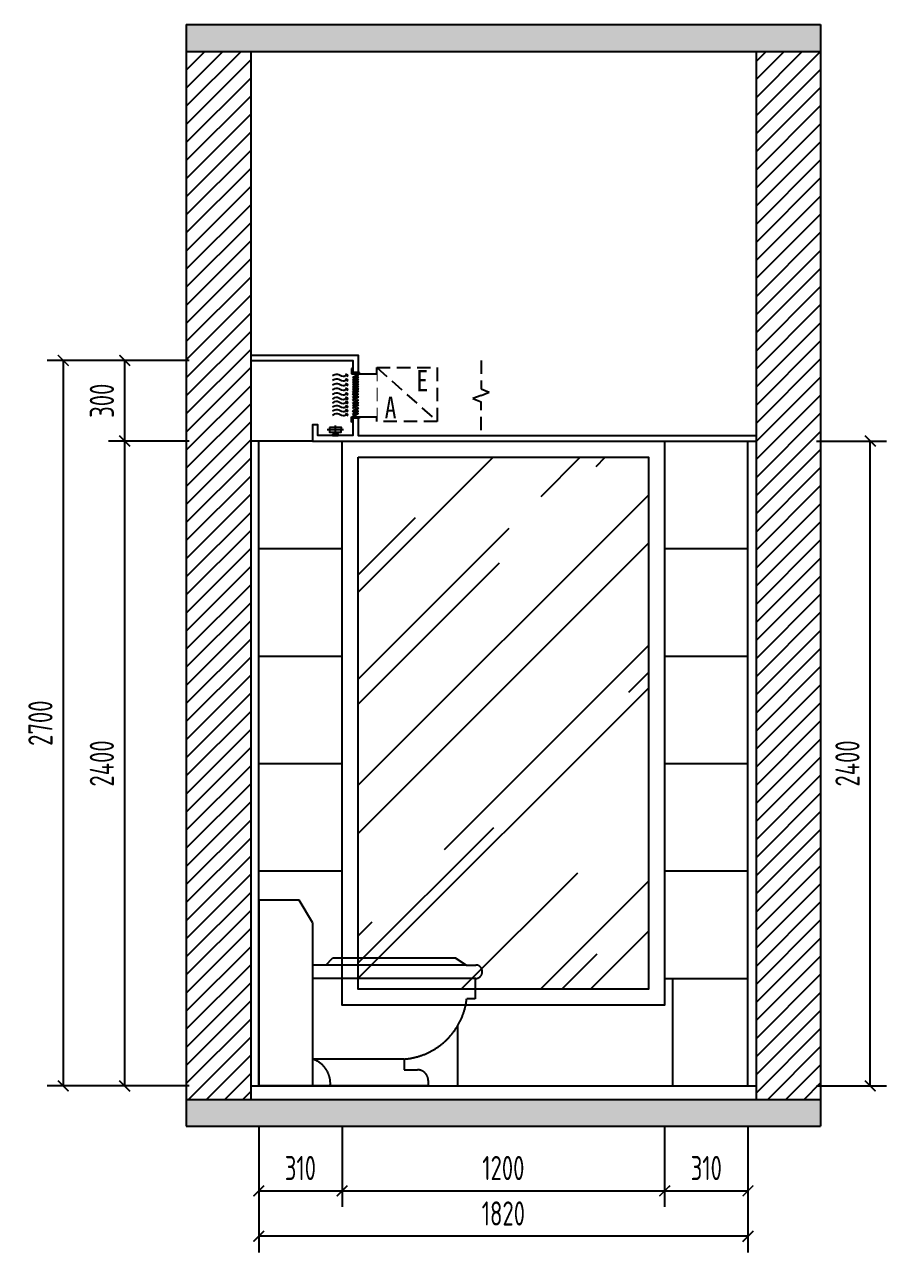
# Model space of a CAD drawing. Header units: millimetres. Extents: x 84706 to 149902, y -6776 to 26155.
# Drawn here: x 144822 to 148028, y -6599 to -2029 of the extents above; entities that cross this region are included whole.
import ezdxf

# ---------------------------------------------------------------- set-up
doc = ezdxf.new("R2010")
doc.units = ezdxf.units.MM
doc.set_wipeout_variables(frame=1)
doc.linetypes.add('DASH', pattern=[8.89, 6.35, -2.54])
doc.linetypes.add('DASHED2', pattern=[0.375, 0.25, -0.125])
doc.layers.get('Defpoints').update_dxf_attribs({"color": 250})
for name, color, linetype in [('DD2-【地坪造型线】Floor', 251, 'Continuous'), ('DOOR', 60, 'Continuous'), ('DT', 2, 'Continuous'), ('EE1-【立面造型线（近看）】Elevation modelling line', 144, 'Continuous'), ('EE5-【立面楼板、墙体】Eloorslab_wall', 150, 'Continuous'), ('EE7-【立面填充】Hatch', 250, 'Continuous'), ('EE8-【立面完成线】Finish', 20, 'Continuous'), ('EL', 3, 'Continuous'), ('EL-FURN', 30, 'Continuous'), ('EL-立面造型', 30, 'Continuous')]:
    doc.layers.add(name, color=color, linetype=linetype)
doc.styles.add('MT-DIM', font='ARCHS.SHX', dxfattribs={"width": 0.8})
doc.styles.add('尺寸标注', font='ARCHS.SHX', dxfattribs={"width": 0.8})
doc.dimstyles.new('海龙1：25', dxfattribs={"dimscale": 25, "dimtxt": 2.25, "dimasz": 1, "dimexe": 1.5, "dimexo": 1, "dimgap": 1, "dimtad": 1, "dimdec": 0, "dimrnd": 5, "dimdsep": 46, "dimtxsty": '尺寸标注', "dimblk": 'ARCHTICK', "dimblk1": 'ARCHTICK', "dimblk2": 'ARCHTICK', "dimcen": 1, "dimclrd": 44, "dimclre": 44, "dimclrt": 2, "dimadec": 0, "dimazin": 0, "dimtfac": 1, "dimtdec": 0, "dimtix": 1, "dimtmove": 2, "dimatfit": 3, "dimldrblk": 'hl_arrow2', "dimfxl": 0, "dimarcsym": 0})

# ---------------------------------------------------------------- blocks, each defined once
blk = doc.blocks.new('*U979')
at = {"layer": 'EE7-【立面填充】Hatch'}
h = blk.add_hatch(dxfattribs=at)
h.set_pattern_fill('YPSGT-钢筋混凝土', color=256, scale=200, pattern_type=2)
h.set_pattern_definition([(45, (58735.6, -63.16), (-28.284271, 28.284271), []), (50, (58735.6, -63.16), (143.45204, -12.55044), [15, -165]), (355, (58735.6, -63.16), (-27.75027, 150.43842), [12, -132]), (100.4514, (58747.55, -64.2), (115.70187, 137.8879), [12.74804, -140.22842]), (46.1842, (58735.6, -23.16), (213.44822, -33.1038), [22.5, -247.5]), (96.6356, (58753.39, -25.92), (186.93254, 194.82358), [19.12206, -210.3426]), (351.1842, (58735.6, -23.16), (186.9324, 194.82373), [18, -198]), (21, (58755.6, -33.16), (119.38141, -80.52379), [15, -165]), (326, (58755.6, -33.16), (48.66306, 145.03), [12, -132]), (71.4514, (58765.55, -39.87), (168.04452, 64.5061), [12.74804, -140.22842]), (37.5, (58735.6, -63.16), (2.431971, 66.57877), [0, -130.4, 0, -134, 0, -132.5]), (7.5, (58735.6, -63.16), (52.613907, 78.882342), [0, -76.4, 0, -127.4, 0, -50.5]), (327.5, (58691, -63.16), (106.764487, -4.510974), [0, -50, 0, -156, 0, -207]), (317.5, (58671, -63.16), (116.637234, 20.020996), [0, -65, 0, -103.6, 0, -147])])
h.paths.add_polyline_path([(151142.9, -86529), (148782.9, -86529), (148782.9, -86629), (151142.9, -86629)])
h.paths.add_polyline_path([(151142.9, -82629), (151142.9, -82529), (148782.9, -82529), (148782.9, -82629)])
h = blk.add_hatch(dxfattribs=at)
h.set_pattern_fill('ANSI31', color=256, scale=15)
h.set_pattern_definition([(45, (152293.074, -85647.61), (-33.67596, 33.67596), [])])
h.paths.add_polyline_path([(151142.9, -86529), (151142.9, -82629), (150902.9, -82629), (150902.9, -86529)])
h.paths.add_polyline_path([(148782.9, -86529), (149022.9, -86529), (149022.9, -82629), (148782.9, -82629)])
at = {"layer": 'EE5-【立面楼板、墙体】Eloorslab_wall'}
for p, q in [((148782.9, -82529), (148782.9, -86629)), ((148782.9, -82529), (151142.9, -82529)), ((151142.9, -82529), (151142.9, -82629)), ((148782.9, -82629), (151142.9, -82629)), ((149022.9, -82629), (149022.9, -86529)), ((150902.9, -82629), (150902.9, -86529)), ((151142.9, -82629), (151142.9, -86529)), ((148782.9, -86529), (151142.9, -86529)), ((151142.9, -86529), (151142.9, -86629)), ((148782.9, -86629), (151142.9, -86629))]:
    blk.add_line(p, q, dxfattribs=at)
at = {"layer": 'EE8-【立面完成线】Finish'}
blk.add_line((149022.9, -86479), (150902.9, -86479), dxfattribs=at)
blk = doc.blocks.new('A$C73C951FA')
at = {"layer": 'EL-立面造型', "color": 1, "linetype": 'DASH', "ltscale": 250}
for p, q in [((0, 691), (0, 0)), ((150, 691), (0, 691)), ((200, 607.6), (150, 691)), ((200, 607.6), (200, 100)), ((249.7, 450), (274.7, 475)), ((732.4, 475), (274.7, 475)), ((771, 450), (732.4, 475)), ((249.7, 450), (200, 450)), ((771, 450), (249.7, 450)), ((771, 450), (807.4, 450)), ((831.4, 424), (831.4, 426)), ((807.4, 400), (200, 400)), ((805.2, 400), (805.2, 323.8)), ((805.2, 323.8), (773.7, 323.8)), ((540.5, 100), (200, 100)), ((200, 100), (200, 0)), ((540.5, 100), (540.5, 59.9)), ((540.5, 59.9), (590.5, 59.9)), ((630.5, 0), (0, 0)), ((630.5, 19.9), (630.5, 0))]:
    blk.add_line(p, q, dxfattribs=at)
for centre, radius, start, end in [((807.4, 426), 24, 0, 90), ((807.4, 424), 24, 270, 0), ((521.3, 353.4), 254.2, 274.3197, 353.3125), ((170.8, 9), 95.6, 354.6134, 72.2292), ((590.5, 19.9), 40, 0, 90)]:
    blk.add_arc(centre, radius, start, end, dxfattribs=at)
blk = doc.blocks.new('_ArchTick')
at = {"color": 2, "linetype": 'ByBlock', "const_width": 0.15}
blk.add_lwpolyline([(-0.5, -0.5), (0.5, 0.5)], dxfattribs=at)
blk = doc.blocks.new('*D973')
at = {"layer": 'Defpoints', "color": 0, "transparency": 16777216}
for p in [(146002.9, -5679.3), (145692.9, -5979.3), (146002.9, -6369.9)]:
    blk.add_point(p, dxfattribs=at)
at = {"layer": 'EE1-【立面造型线（近看）】Elevation modelling line', "color": 44, "lineweight": -2, "transparency": 16777216}
for p, q in [((145692.9, -6129.9), (145692.9, -6429.9)), ((146002.9, -6129.9), (146002.9, -6429.9)), ((145692.9, -6369.9), (146002.9, -6369.9))]:
    blk.add_line(p, q, dxfattribs=at)
at = {"layer": 'EE1-【立面造型线（近看）】Elevation modelling line', "color": 44, "lineweight": -2, "transparency": 16777216, "xscale": 40, "yscale": 40, "zscale": 40, "rotation": 180}
blk.add_blockref('_ArchTick', (145692.9, -6369.9), dxfattribs=at)
at = {"layer": 'EE1-【立面造型线（近看）】Elevation modelling line', "color": 44, "lineweight": -2, "transparency": 16777216, "xscale": 40, "yscale": 40, "zscale": 40}
blk.add_blockref('_ArchTick', (146002.9, -6369.9), dxfattribs=at)
at = {"layer": 'EE1-【立面造型线（近看）】Elevation modelling line', "color": 2, "transparency": 16777216, "insert": (145847.9, -6284.9), "char_height": 90, "attachment_point": 5, "style": '尺寸标注'}
blk.add_mtext('310', dxfattribs=at)
blk = doc.blocks.new('hl_arrow2')
at = {"color": 2}
blk.add_line((-0.22, 0), (-1, 0), dxfattribs=at)
blk.add_lwpolyline([(-0.22, 0), (-0.86, -0.69), (-0.65, -0.86), (0, 0), (-0.65, 0.86), (-0.86, 0.69)], close=True, dxfattribs=at)
for points in [[(-0.86, 0.69), (-0.65, 0.86), (-0.22, 0), (0, 0)], [(-0.86, -0.69), (-0.65, -0.86), (-0.22, 0), (0, 0)]]:
    blk.add_solid(points, dxfattribs=at)
blk = doc.blocks.new('*D974')
at = {"layer": 'Defpoints', "color": 0, "transparency": 16777216}
for p in [(146002.9, -5679.3), (147202.9, -5679.3), (147202.9, -6369.9)]:
    blk.add_point(p, dxfattribs=at)
at = {"layer": 'EE1-【立面造型线（近看）】Elevation modelling line', "color": 44, "lineweight": -2, "transparency": 16777216}
for p, q in [((146002.9, -6129.9), (146002.9, -6429.9)), ((147202.9, -6129.9), (147202.9, -6429.9)), ((146002.9, -6369.9), (147202.9, -6369.9))]:
    blk.add_line(p, q, dxfattribs=at)
at = {"layer": 'EE1-【立面造型线（近看）】Elevation modelling line', "color": 44, "lineweight": -2, "transparency": 16777216, "xscale": 40, "yscale": 40, "zscale": 40, "rotation": 180}
blk.add_blockref('_ArchTick', (146002.9, -6369.9), dxfattribs=at)
at = {"layer": 'EE1-【立面造型线（近看）】Elevation modelling line', "color": 44, "lineweight": -2, "transparency": 16777216, "xscale": 40, "yscale": 40, "zscale": 40}
blk.add_blockref('_ArchTick', (147202.9, -6369.9), dxfattribs=at)
at = {"layer": 'EE1-【立面造型线（近看）】Elevation modelling line', "color": 2, "transparency": 16777216, "insert": (146602.9, -6284.9), "char_height": 90, "attachment_point": 5, "style": '尺寸标注'}
blk.add_mtext('1200', dxfattribs=at)
blk = doc.blocks.new('*D975')
at = {"layer": 'Defpoints', "color": 0, "transparency": 16777216}
for p in [(147202.9, -5679.3), (147512.9, -5979.3), (147512.9, -6369.9)]:
    blk.add_point(p, dxfattribs=at)
at = {"layer": 'EE1-【立面造型线（近看）】Elevation modelling line', "color": 44, "lineweight": -2, "transparency": 16777216}
for p, q in [((147202.9, -6129.9), (147202.9, -6429.9)), ((147512.9, -6129.9), (147512.9, -6429.9)), ((147202.9, -6369.9), (147512.9, -6369.9))]:
    blk.add_line(p, q, dxfattribs=at)
at = {"layer": 'EE1-【立面造型线（近看）】Elevation modelling line', "color": 44, "lineweight": -2, "transparency": 16777216, "xscale": 40, "yscale": 40, "zscale": 40, "rotation": 180}
blk.add_blockref('_ArchTick', (147202.9, -6369.9), dxfattribs=at)
at = {"layer": 'EE1-【立面造型线（近看）】Elevation modelling line', "color": 44, "lineweight": -2, "transparency": 16777216, "xscale": 40, "yscale": 40, "zscale": 40}
blk.add_blockref('_ArchTick', (147512.9, -6369.9), dxfattribs=at)
at = {"layer": 'EE1-【立面造型线（近看）】Elevation modelling line', "color": 2, "transparency": 16777216, "insert": (147357.9, -6284.9), "char_height": 90, "attachment_point": 5, "style": '尺寸标注'}
blk.add_mtext('310', dxfattribs=at)
blk = doc.blocks.new('*D976')
at = {"layer": 'Defpoints', "color": 0, "transparency": 16777216}
for p in [(145692.9, -5979.3), (147512.9, -5979.3), (145692.9, -6539)]:
    blk.add_point(p, dxfattribs=at)
at = {"layer": 'EE1-【立面造型线（近看）】Elevation modelling line', "color": 44, "lineweight": -2, "transparency": 16777216}
for p, q in [((145692.9, -6299), (145692.9, -6599)), ((147512.9, -6299), (147512.9, -6599)), ((147512.9, -6539), (145692.9, -6539))]:
    blk.add_line(p, q, dxfattribs=at)
at = {"layer": 'EE1-【立面造型线（近看）】Elevation modelling line', "color": 44, "lineweight": -2, "transparency": 16777216, "xscale": 40, "yscale": 40, "zscale": 40, "rotation": 180}
blk.add_blockref('_ArchTick', (145692.9, -6539), dxfattribs=at)
at = {"layer": 'EE1-【立面造型线（近看）】Elevation modelling line', "color": 44, "lineweight": -2, "transparency": 16777216, "xscale": 40, "yscale": 40, "zscale": 40}
blk.add_blockref('_ArchTick', (147512.9, -6539), dxfattribs=at)
at = {"layer": 'EE1-【立面造型线（近看）】Elevation modelling line', "color": 2, "transparency": 16777216, "insert": (146602.9, -6454), "char_height": 90, "attachment_point": 5, "style": '尺寸标注'}
blk.add_mtext('1820', dxfattribs=at)
blk = doc.blocks.new('*D977')
at = {"layer": 'Defpoints', "color": 0, "transparency": 16777216}
for p in [(145194.2, -3579.3), (145892.9, -3579.3), (145692.9, -5979.3)]:
    blk.add_point(p, dxfattribs=at)
at = {"layer": 'EE1-【立面造型线（近看）】Elevation modelling line', "color": 44, "lineweight": -2, "transparency": 16777216}
for p, q in [((145434.2, -3579.3), (145134.2, -3579.3)), ((145194.2, -5979.3), (145194.2, -3579.3)), ((145434.2, -5979.3), (145134.2, -5979.3))]:
    blk.add_line(p, q, dxfattribs=at)
at = {"layer": 'EE1-【立面造型线（近看）】Elevation modelling line', "color": 44, "lineweight": -2, "transparency": 16777216, "xscale": 40, "yscale": 40, "zscale": 40}
for p, rotation in [((145194.2, -3579.3), 90), ((145194.2, -5979.3), 270)]:
    blk.add_blockref('_ArchTick', p, dxfattribs=dict(at, rotation=rotation))
at = {"layer": 'EE1-【立面造型线（近看）】Elevation modelling line', "color": 2, "transparency": 16777216, "insert": (145109.2, -4779.3), "char_height": 90, "attachment_point": 5, "rotation": 90, "style": '尺寸标注'}
blk.add_mtext('2400', dxfattribs=at)
blk = doc.blocks.new('*D978')
at = {"layer": 'Defpoints', "color": 0, "transparency": 16777216}
for p in [(145194.2, -3279.3), (145662.9, -3279.3), (145892.9, -3579.3)]:
    blk.add_point(p, dxfattribs=at)
at = {"layer": 'EE1-【立面造型线（近看）】Elevation modelling line', "color": 44, "lineweight": -2, "transparency": 16777216}
for p, q in [((145434.2, -3279.3), (145134.2, -3279.3)), ((145194.2, -3579.3), (145194.2, -3279.3)), ((145434.2, -3579.3), (145134.2, -3579.3))]:
    blk.add_line(p, q, dxfattribs=at)
at = {"layer": 'EE1-【立面造型线（近看）】Elevation modelling line', "color": 44, "lineweight": -2, "transparency": 16777216, "xscale": 40, "yscale": 40, "zscale": 40}
for p, rotation in [((145194.2, -3279.3), 90), ((145194.2, -3579.3), 270)]:
    blk.add_blockref('_ArchTick', p, dxfattribs=dict(at, rotation=rotation))
at = {"layer": 'EE1-【立面造型线（近看）】Elevation modelling line', "color": 2, "transparency": 16777216, "insert": (145109.2, -3429.3), "char_height": 90, "attachment_point": 5, "rotation": 90, "style": '尺寸标注'}
blk.add_mtext('300', dxfattribs=at)
blk = doc.blocks.new('*D972')
at = {"layer": 'Defpoints', "color": 0, "transparency": 16777216}
for p in [(145662.9, -3279.3), (144965.7, -5979.3), (145692.9, -5979.3)]:
    blk.add_point(p, dxfattribs=at)
at = {"layer": 'EE1-【立面造型线（近看）】Elevation modelling line', "color": 44, "lineweight": -2, "transparency": 16777216}
for p, q in [((145205.7, -3279.3), (144905.7, -3279.3)), ((144965.7, -3279.3), (144965.7, -5979.3)), ((145205.7, -5979.3), (144905.7, -5979.3))]:
    blk.add_line(p, q, dxfattribs=at)
at = {"layer": 'EE1-【立面造型线（近看）】Elevation modelling line', "color": 44, "lineweight": -2, "transparency": 16777216, "xscale": 40, "yscale": 40, "zscale": 40}
for p, rotation in [((144965.7, -3279.3), 90), ((144965.7, -5979.3), 270)]:
    blk.add_blockref('_ArchTick', p, dxfattribs=dict(at, rotation=rotation))
at = {"layer": 'EE1-【立面造型线（近看）】Elevation modelling line', "color": 2, "transparency": 16777216, "insert": (144880.7, -4629.3), "char_height": 90, "attachment_point": 5, "rotation": 90, "style": '尺寸标注'}
blk.add_mtext('2700', dxfattribs=at)
blk = doc.blocks.new('*D993')
at = {"layer": 'Defpoints', "color": 0, "transparency": 16777216}
for p in [(147482.9, -3579.3), (147968, -3579.3), (147482.9, -5979.3)]:
    blk.add_point(p, dxfattribs=at)
at = {"layer": 'EE1-【立面造型线（近看）】Elevation modelling line', "color": 44, "lineweight": -2, "transparency": 16777216}
for p, q in [((147768, -3579.3), (148028, -3579.3)), ((147968, -5979.3), (147968, -3579.3)), ((147768, -5979.3), (148028, -5979.3))]:
    blk.add_line(p, q, dxfattribs=at)
at = {"layer": 'EE1-【立面造型线（近看）】Elevation modelling line', "color": 44, "lineweight": -2, "transparency": 16777216, "xscale": 40, "yscale": 40, "zscale": 40}
for p, rotation in [((147968, -3579.3), 90), ((147968, -5979.3), 270)]:
    blk.add_blockref('_ArchTick', p, dxfattribs=dict(at, rotation=rotation))
at = {"layer": 'EE1-【立面造型线（近看）】Elevation modelling line', "color": 2, "transparency": 16777216, "insert": (147883, -4779.3), "char_height": 90, "attachment_point": 5, "rotation": 90, "style": '尺寸标注'}
blk.add_mtext('2400', dxfattribs=at)
blk = doc.blocks.new('yhbyhuj')
at = {"color": 1, "linetype": 'DASHED2', "ltscale": 200}
blk.add_wipeout([(141202.5, 18872.8), (141202.5, 19072.8), (141427.7, 19072.8), (141427.7, 19049.5), (141590.6, 19049.5), (141590.6, 18889.5), (141427.7, 18889.5), (141427.7, 18872.8)], dxfattribs=at).translate(0, 0, -16380).dxf.layer = 'EL-立面造型'
at = {"layer": 'EL-立面造型', "color": 136, "linetype": 'DASHED2', "ltscale": 200}
blk.add_line((141202.5, 19072.8, -16380), (141427.7, 18872.8, -16380), dxfattribs=at)
at = {"layer": 'EL-立面造型', "color": 4, "linetype": 'DASHED2', "ltscale": 200, "elevation": -16380}
blk.add_lwpolyline([(141427.7, 18872.8), (141202.5, 18872.8), (141202.5, 19072.8), (141427.7, 19072.8)], close=True, dxfattribs=at)
for points in [[(141590.6, 19099.5), (141590.6, 18993.5)], [(141590.6, 18969.5), (141560.6, 18957.5)], [(141590.6, 18993.5), (141620.6, 18981.5)], [(141590.6, 18969.5), (141620.6, 18981.5)], [(141560.6, 18957.5), (141590.6, 18945.5)], [(141590.6, 18839.5), (141590.6, 18945.5)]]:
    blk.add_lwpolyline(points, dxfattribs=at)
at = {"layer": 'EL-立面造型', "color": 30, "linetype": 'DASHED2', "ltscale": 200, "char_height": 80, "style": 'MT-DIM'}
for s, insert, attachment_point in [('{\\fSimHei|b0|i0|c134|p49;E}', (141393.8, 19064.4, -16380), 3), ('{\\fSimHei|b0|i0|c134|p49;A}', (141232.2, 18964.4, -16380), 1)]:
    blk.add_mtext_dynamic_manual_height_columns(s, width=80, gutter_width=1500, heights=[0], dxfattribs=dict(at, insert=insert, attachment_point=attachment_point))
at = {"color": 136, "linetype": 'DASHED2', "ltscale": 200}
blk.add_wipeout([(141108.8, 19049.5), (141202.5, 19049.5), (141202.5, 18889.5), (141108.8, 18889.5)], dxfattribs=at).translate(0, 0, -16380).dxf.layer = 'EL'
at = {"layer": 'EL', "color": 8}
for p, q in [((141123.8, 19049.5, -16380), (141123.8, 18889.5, -16380)), ((141138.8, 19049.5, -16380), (141202.5, 19049.5, -16380)), ((141138.8, 18889.5, -16380), (141202.5, 18889.5, -16380))]:
    blk.add_line(p, q, dxfattribs=at)
at = {"layer": 'EL', "color": 136, "linetype": 'DASHED2', "ltscale": 200, "elevation": -16380}
for points in [[(141108.8, 19069.5), (141108.8, 19049.5), (141138.8, 19049.5), (141138.8, 19054.5), (141113.6, 19054.5), (141113.6, 19069.5), (141108.8, 19069.5)], [(141108.8, 18869.5), (141108.8, 18889.5), (141138.8, 18889.5), (141138.8, 18884.5), (141113.6, 18884.5), (141113.6, 18869.5), (141108.8, 18869.5)]]:
    blk.add_lwpolyline(points, dxfattribs=at)
at = {"layer": 'EL', "color": 250, "elevation": -16380}
for points in [[(141086.3, 19049.9), (141093.4, 19046.4), (141091.3, 19038.6)], [(141086.3, 19049.9), (141093.4, 19046.4), (141091.3, 19038.6)], [(141086.3, 19032.5), (141093.4, 19029), (141091.3, 19021.2)], [(141086.3, 19032.4), (141093.4, 19029), (141091.3, 19021.2)], [(141086.3, 19015), (141093.4, 19011.6), (141091.3, 19003.8)], [(141086.3, 19015), (141093.4, 19011.6), (141091.3, 19003.8)], [(141086.3, 18997.6), (141093.4, 18994.2), (141091.3, 18986.3)], [(141086.3, 18980.2), (141093.4, 18976.7), (141091.3, 18968.9)], [(141086.3, 18963.5), (141093.4, 18960), (141091.3, 18952.2)], [(141086.3, 18948.6), (141093.4, 18945.1), (141091.3, 18937.3)], [(141086.3, 18933.3), (141093.4, 18929.9), (141091.3, 18922.1)], [(141086.3, 18918.4), (141093.4, 18915), (141091.3, 18907.2)], [(141086.3, 18903.2), (141093.4, 18899.7), (141091.3, 18891.9)]]:
    blk.add_lwpolyline(points, dxfattribs=at)
for points in [[(141113.3, 19036.3), (141132, 19047), (141133.1, 19045), (141114.5, 19034.3)], [(141113.3, 19027.6), (141132, 19038.3), (141133.1, 19036.3), (141114.5, 19025.5)], [(141113.3, 19018.8), (141132, 19029.6), (141133.1, 19027.6), (141114.5, 19016.8)], [(141113.3, 19010.1), (141132, 19020.9), (141133.1, 19018.9), (141114.5, 19008.1)], [(141113.3, 19001.4), (141132, 19012.2), (141133.1, 19010.2), (141114.5, 18999.4)], [(141113.3, 18992.7), (141132, 19003.5), (141133.1, 19001.5), (141114.5, 18990.7)], [(141113.3, 18984), (141132, 18994.8), (141133.1, 18992.8), (141114.5, 18982)], [(141113.3, 18975.3), (141132, 18986.1), (141133.1, 18984.1), (141114.5, 18973.3)], [(141113.3, 18965), (141132, 18975.8), (141133.1, 18973.8), (141114.5, 18963)], [(141113.3, 18953.9), (141132, 18964.7), (141133.1, 18962.7), (141114.5, 18951.9)], [(141113.3, 18942.4), (141132, 18953.2), (141133.1, 18951.2), (141114.5, 18940.4)], [(141113.3, 18932.1), (141132, 18942.9), (141133.1, 18940.9), (141114.5, 18930.1)], [(141113.3, 18923.4), (141132, 18934.2), (141133.1, 18932.2), (141114.5, 18921.4)], [(141113.3, 18911.9), (141132, 18922.7), (141133.1, 18920.7), (141114.5, 18909.9)], [(141113.3, 18901.7), (141132, 18912.4), (141133.1, 18910.4), (141114.5, 18899.6)], [(141113.3, 18892.9), (141132, 18903.7), (141133.1, 18901.7), (141114.5, 18890.9)]]:
    blk.add_lwpolyline(points, close=True, dxfattribs=at)
at = {"layer": 'EL', "color": 250}
for points in [[(141038.3, 19043.1, -16380), (141044.2, 19046.3, -16380), (141057.4, 19053.3, -16380), (141075.5, 19036.7, -16380), (141088, 19043.5, -16380), (141093.4, 19046.4, -16380)], [(141038.3, 19043.1, -16380), (141044.2, 19046.3, -16380), (141057.4, 19053.3, -16380), (141075.5, 19036.6, -16380), (141088, 19043.5, -16380), (141093.4, 19046.4, -16380)], [(141038.3, 19025.7, -16380), (141044.2, 19028.9, -16380), (141057.4, 19035.9, -16380), (141075.5, 19019.2, -16380), (141088, 19026.1, -16380), (141093.4, 19029, -16380)], [(141038.3, 19025.7, -16380), (141044.2, 19028.9, -16380), (141057.4, 19035.9, -16380), (141075.5, 19019.2, -16380), (141088, 19026.1, -16380), (141093.4, 19029, -16380)], [(141038.3, 19008.3, -16380), (141044.2, 19011.5, -16380), (141057.4, 19018.5, -16380), (141075.5, 19001.8, -16380), (141088, 19008.7, -16380), (141093.4, 19011.6, -16380)], [(141038.3, 19008.3, -16380), (141044.2, 19011.5, -16380), (141057.4, 19018.5, -16380), (141075.5, 19001.8, -16380), (141088, 19008.7, -16380), (141093.4, 19011.6, -16380)], [(141038.3, 18990.9, -16380), (141044.2, 18994, -16380), (141057.4, 19001, -16380), (141075.5, 18984.4, -16380), (141088, 18991.2, -16380), (141093.4, 18994.2, -16380)], [(141038.3, 18973.4, -16380), (141044.2, 18976.6, -16380), (141057.4, 18983.6, -16380), (141075.5, 18967, -16380), (141088, 18973.8, -16380), (141093.4, 18976.7, -16380)], [(141038.3, 18956.7, -16380), (141044.2, 18959.9, -16380), (141057.4, 18966.9, -16380), (141075.5, 18950.2, -16380), (141088, 18957.1, -16380), (141093.4, 18960, -16380)], [(141038.3, 18941.8, -16380), (141044.2, 18945, -16380), (141057.4, 18952, -16380), (141075.5, 18935.4, -16380), (141088, 18942.2, -16380), (141093.4, 18945.1, -16380)], [(141038.3, 18926.6, -16380), (141044.2, 18929.7, -16380), (141057.4, 18936.8, -16380), (141075.5, 18920.1, -16380), (141088, 18926.9, -16380), (141093.4, 18929.9, -16380)], [(141038.3, 18911.7, -16380), (141044.2, 18914.9, -16380), (141057.4, 18921.9, -16380), (141075.5, 18905.2, -16380), (141088, 18912.1, -16380), (141093.4, 18915, -16380)], [(141038.3, 18896.4, -16380), (141044.2, 18899.6, -16380), (141057.4, 18906.6, -16380), (141075.5, 18890, -16380), (141088, 18896.8, -16380), (141093.4, 18899.7, -16380)]]:
    blk.add_open_spline(points, degree=3, knots=[0, 0, 0, 0, 18.584802, 41.302708, 58.293338, 58.293338, 58.293338, 58.293338], dxfattribs=at)
blk = doc.blocks.new('A$C0F9871BB')
at = {"layer": 'DT', "color": 1}
for p, q in [((7.1, 0), (7.1, 27)), ((14.2, 13.5), (0, 13.5))]:
    blk.add_line(p, q, dxfattribs=at)
for points in [[(3.3, 23.4), (10.9, 23.4), (10.9, 3.7), (3.3, 3.7)], [(14.2, 18.4), (16.8, 18.4), (16.8, 8.7), (14.2, 8.7)]]:
    blk.add_lwpolyline(points, close=True, dxfattribs=at)

msp = doc.modelspace()

# ---------------------------------------------------------------- hatches: boundary and pattern name
at = {"layer": 'DD2-【地坪造型线】Floor'}
h = msp.add_hatch(dxfattribs=at)
h.set_pattern_fill('AR-RROOF', color=250, scale=20, angle=45)
h.set_pattern_definition([(45, (12788.84, -28216), (431.0523, 1149.4728), [7620, -1016, 2540, -508]), (45, (13087, -27558.66), (-836.96, 118.5394), [1524, -167.64, 3048, -381]), (45, (12663.1, -27731.08), (1627.2224, 2108.5641), [4064, -711.2, 2032, -508])])
h.paths.add_polyline_path([(147142.9, -3639.3), (146062.9, -3639.3), (146062.9, -5619.3), (147142.9, -5619.3)])

# ---------------------------------------------------------------- linework, layer by layer
at = {"layer": 'EE7-【立面填充】Hatch'}
for p, q in [((145692.9, -3979.3), (146002.9, -3979.3)), ((147202.9, -3979.3), (147512.9, -3979.3)), ((145692.9, -4379.3), (146002.9, -4379.3)), ((147202.9, -4379.3), (147512.9, -4379.3)), ((145692.9, -4779.3), (146002.9, -4779.3)), ((147202.9, -4779.3), (147512.9, -4779.3)), ((145692.9, -5179.3), (146002.9, -5179.3)), ((147202.9, -5179.3), (147512.9, -5179.3)), ((147202.9, -5579.3), (147512.9, -5579.3)), ((147232.9, -5979.3), (147232.9, -5579.3)), ((146432.9, -5979.3), (146432.9, -5755.3))]:
    msp.add_line(p, q, dxfattribs=at)
at = {"layer": 'EE8-【立面完成线】Finish'}
for p, q in [((145692.9, -5979.3), (145692.9, -3579.3)), ((147512.9, -5979.3), (147512.9, -3579.3))]:
    msp.add_line(p, q, dxfattribs=at)
at = {"layer": 'EL-立面造型', "color": 250}
msp.add_line((145892.9, -3579.3), (145662.9, -3579.3), dxfattribs=at)
at = {"layer": 'EL-立面造型', "color": 4, "elevation": 16380}
msp.add_lwpolyline([(145662.9, -3259.3), (146062.9, -3259.3), (146062.9, -3559.3), (147542.9, -3559.3)], dxfattribs=at)
at = {"layer": 'EL-立面造型'}
msp.add_lwpolyline([(145662.9, -3279.3), (146042.9, -3279.3), (146042.9, -3559.3), (145912.9, -3559.3), (145912.9, -3519.3), (145892.9, -3519.3), (145892.9, -3579.3), (147542.9, -3579.3)], dxfattribs=at)
msp.add_lwpolyline([(146002.9, -3579.3), (147202.9, -3579.3), (147202.9, -5679.3), (146002.9, -5679.3)], close=True, dxfattribs=at)
at = {"layer": 'EL-立面造型', "color": 38}
msp.add_lwpolyline([(146062.9, -3639.3), (147142.9, -3639.3), (147142.9, -5619.3), (146062.9, -5619.3)], close=True, dxfattribs=at)

# ---------------------------------------------------------------- block references
msp.add_blockref('*U979', (-3360, 80499.7))
at = {"layer": 'EL-立面造型'}
msp.add_blockref('A$C73C951FA', (145692.9, -5979.3), dxfattribs=at)

# ---------------------------------------------------------------- dimensions: what is measured, and where the dimension line sits
at = {"layer": 'EE1-【立面造型线（近看）】Elevation modelling line'}
for base, p1, p2, override, picture, middle in [((144965.7, -5979.3), (145662.9, -3279.3), (145692.9, -5979.3), {"dimscale": 40, "dimfxl": 6}, '*D972', (144880.7, -4629.3)), ((145194.2, -3279.3), (145892.9, -3579.3), (145662.9, -3279.3), {"dimscale": 40, "dimfxl": 6}, '*D978', (145109.2, -3429.3)), ((145194.2, -3579.3), (145692.9, -5979.3), (145892.9, -3579.3), {"dimscale": 40, "dimfxl": 6}, '*D977', (145109.2, -4779.3)), ((147968, -3579.3), (147482.9, -5979.3), (147482.9, -3579.3), {"dimscale": 40}, '*D993', (147883, -4779.3))]:
    dim = msp.add_linear_dim(base=base, p1=p1, p2=p2, angle=90, dimstyle='海龙1：25', override=override, dxfattribs=at)
    dim.commit()
    dim.dimension.update_dxf_attribs({"geometry": picture, "text_midpoint": middle})
for base, p1, p2, picture, middle in [((146002.9, -6369.9), (145692.9, -5979.3), (146002.9, -5679.3), '*D973', (145847.9, -6284.9)), ((147202.9, -6369.9), (146002.9, -5679.3), (147202.9, -5679.3), '*D974', (146602.9, -6284.9)), ((147512.9, -6369.9), (147202.9, -5679.3), (147512.9, -5979.3), '*D975', (147357.9, -6284.9)), ((145692.9, -6539), (147512.9, -5979.3), (145692.9, -5979.3), '*D976', (146602.9, -6454))]:
    dim = msp.add_linear_dim(base=base, p1=p1, p2=p2, dimstyle='海龙1：25', override={"dimscale": 40, "dimfxl": 6}, dxfattribs=at)
    dim.commit()
    dim.dimension.update_dxf_attribs({"geometry": picture, "text_midpoint": middle})

# ---------------------------------------------------------------- next in the draw order: block references
at = {"layer": 'EL-FURN'}
msp.add_blockref('yhbyhuj', (4929.3, -22378.8), dxfattribs=at)

# ---------------------------------------------------------------- next in the draw order: block references
at = {"layer": 'DOOR', "xscale": -2.249999998371382, "yscale": 2.249999998371382, "zscale": 2.249999998371382, "rotation": 89.60960900635862}
msp.add_blockref('A$C0F9871BB', (146008.5, -3521.6), dxfattribs=at)

doc.saveas('drawing.dxf')
